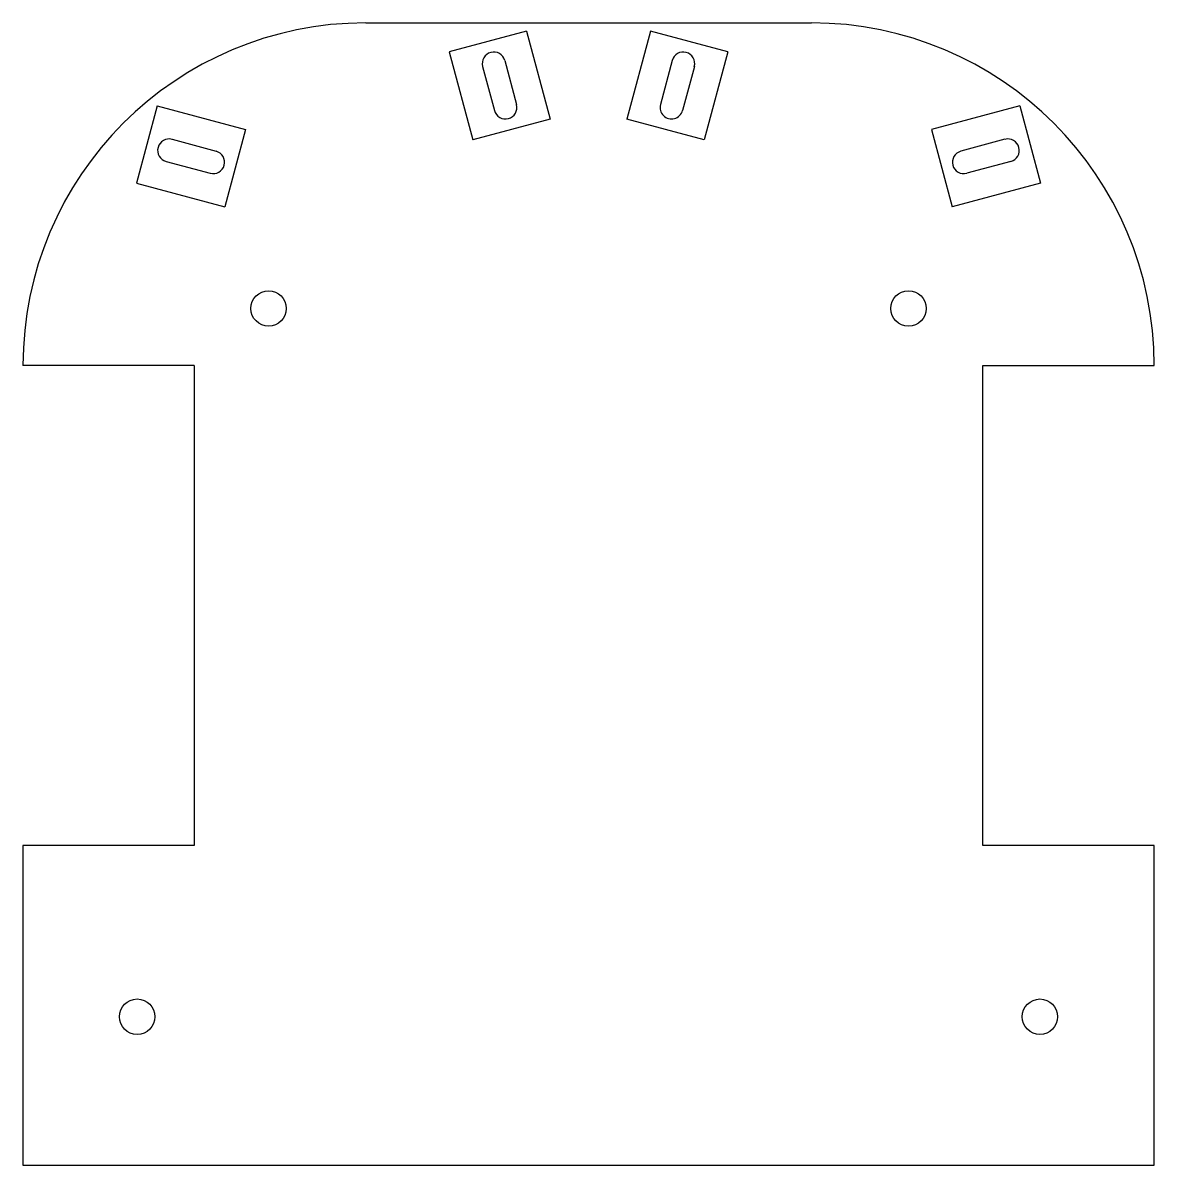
# Model space of a CAD drawing. Extents: x -183 to -84, y -39 to 61.
import ezdxf

# ---------------------------------------------------------------- set-up
doc = ezdxf.new("R2010")
doc.units = 0
doc.header["$MEASUREMENT"] = 0
doc.layers.add('MODELSKETCH_VISIBLE', color=7, linetype='CONTINUOUS')

msp = doc.modelspace()

# ---------------------------------------------------------------- linework, layer by layer
at = {"layer": 'MODELSKETCH_VISIBLE'}
for p, q in [((-153.42, 60.62), (-114.42, 60.62)), ((-139.36, 59.91), (-146.12, 58.1)), ((-139.36, 59.91), (-137.29, 52.18)), ((-128.49, 59.91), (-130.56, 52.18)), ((-121.73, 58.1), (-128.49, 59.91)), ((-146.12, 58.1), (-144.05, 50.37)), ((-121.73, 58.1), (-123.8, 50.37)), ((-141.26, 57.33), (-140.22, 53.47)), ((-126.59, 57.33), (-127.63, 53.47)), ((-143.19, 56.81), (-142.15, 52.95)), ((-124.66, 56.81), (-125.7, 52.95)), ((-171.66, 53.36), (-173.47, 46.6)), ((-171.66, 53.36), (-163.93, 51.29)), ((-96.19, 53.36), (-103.92, 51.29)), ((-96.19, 53.36), (-94.38, 46.6)), ((-137.29, 52.18), (-144.05, 50.37)), ((-123.8, 50.37), (-130.56, 52.18)), ((-163.93, 51.29), (-165.74, 44.53)), ((-103.92, 51.29), (-102.11, 44.53)), ((-170.37, 50.43), (-166.51, 49.39)), ((-97.48, 50.43), (-101.34, 49.39)), ((-170.89, 48.49), (-167.02, 47.46)), ((-96.96, 48.49), (-100.82, 47.46)), ((-173.47, 46.6), (-165.74, 44.53)), ((-94.38, 46.6), (-102.11, 44.53)), ((-168.42, 30.62), (-183.42, 30.62)), ((-168.42, 30.62), (-168.42, -11.38)), ((-99.42, -11.38), (-99.42, 30.62)), ((-99.42, 30.62), (-84.42, 30.62)), ((-168.42, -11.38), (-183.42, -11.38)), ((-183.42, -11.38), (-183.42, -39.38)), ((-84.42, -11.38), (-99.42, -11.38)), ((-84.42, -39.38), (-84.42, -11.38)), ((-183.42, -39.38), (-84.42, -39.38))]:
    msp.add_line(p, q, dxfattribs=at)
for centre in [(-161.92, 35.62), (-105.92, 35.62), (-173.42, -26.38), (-94.42, -26.38)]:
    msp.add_circle(centre, 1.55, dxfattribs=at)
for centre, radius, start, end in [((-153.42, 30.62), 30, 90, 180), ((-114.42, 30.62), 30, 0, 90), ((-142.22, 57.07), 1, 15, 195), ((-125.63, 57.07), 1, 345, 165), ((-141.19, 53.21), 1, 195, 15), ((-126.66, 53.21), 1, 165, 345), ((-170.63, 49.46), 1, 75, 255), ((-97.22, 49.46), 1, 285, 105), ((-166.77, 48.42), 1, 255, 75), ((-101.08, 48.42), 1, 105, 285)]:
    msp.add_arc(centre, radius, start, end, dxfattribs=at)

doc.saveas('drawing.dxf')
